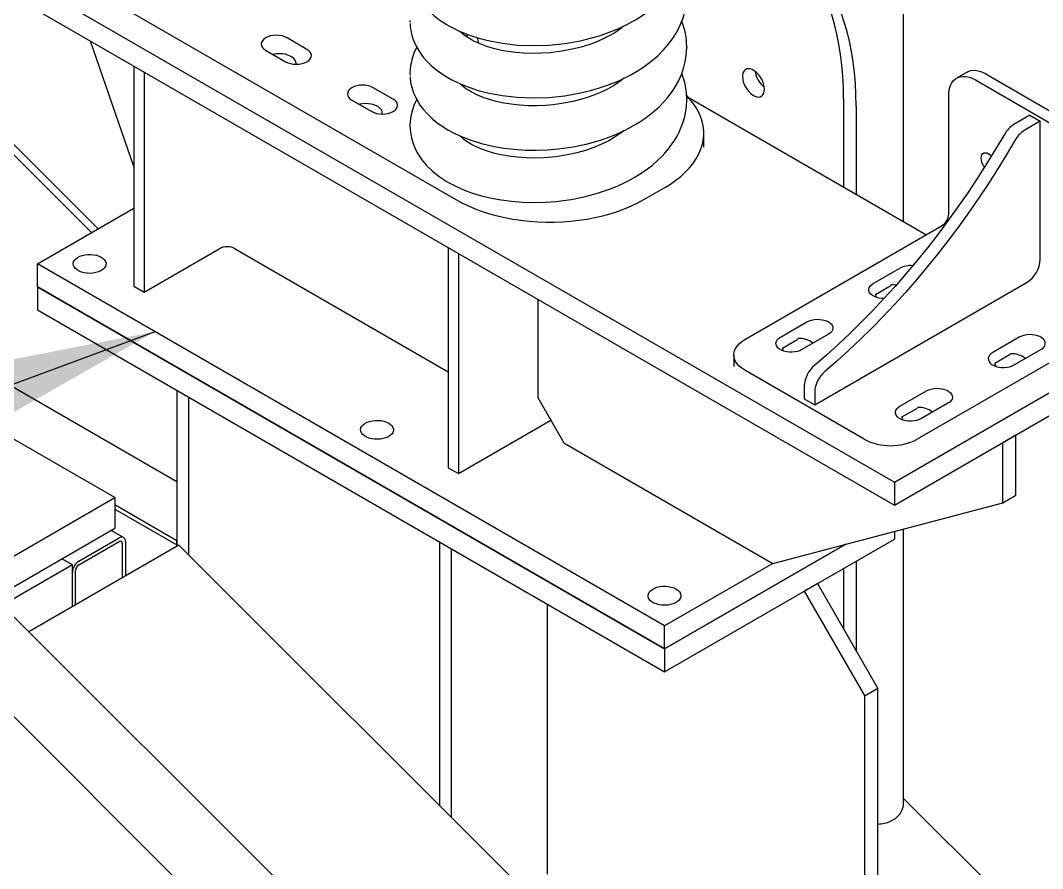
# Model space of a CAD drawing. Header units: millimetres. Extents: x 0 to 55611, y 0 to 32827.
# Drawn here: x 42250 to 42803, y 13059 to 13518 of the extents above; entities that cross this region are included whole.
import ezdxf

# ---------------------------------------------------------------- set-up
doc = ezdxf.new("R2010")
doc.units = ezdxf.units.MM
doc.header["$LTSCALE"] = 10
doc.linetypes.add('SLD-Continua', pattern=[0])
doc.layers.add('EQUIPO', color=30, linetype='SLD-Continua')
doc.layers.add('STRUC', color=5, linetype='SLD-Continua')
doc.styles.add('1', font='romans.shx', dxfattribs={"height": 125})
doc.dimstyles.new('50', dxfattribs={"dimscale": 0, "dimtxt": 125, "dimasz": 125, "dimexe": 125, "dimexo": 125, "dimgap": 50, "dimtad": 1, "dimdec": 0, "dimlfac": 49.861111, "dimzin": 1, "dimtxsty": '1', "dimcen": 2.5, "dimclrd": 1, "dimclre": 1, "dimadec": 0, "dimazin": 0, "dimtfac": 1, "dimtdec": 0, "dimtmove": 0, "dimatfit": 3, "dimfxl": 1, "dimtzin": 1, "dimarcsym": 0})

msp = doc.modelspace()

# ---------------------------------------------------------------- linework, layer by layer
at = {"color": 7, "linetype": 'SLD-Continua', "lineweight": 25}
for p, q in [((42213.79, 13562.33), (42722.91, 13268.42)), ((42213.79, 13549.88), (42722.91, 13255.97)), ((42287.6, 13507.28), (42311.31, 13438.82)), ((42311.31, 13493.59), (42311.31, 13374.42)), ((42316.77, 13490.44), (42316.77, 13371.27)), ((42740.02, 13402.23), (42611.86, 13476.21)), ((42259.05, 13386.58), (42311.31, 13416.75)), ((42316.77, 13371.27), (42357.43, 13394.74)), ((42366.05, 13394.74), (42481.43, 13328.13)), ((42481.43, 13395.38), (42481.43, 13276.21)), ((42486.89, 13392.23), (42486.89, 13273.06)), ((42598.46, 13190.64), (42259.05, 13386.58)), ((42259.05, 13374.13), (42259.05, 13386.58)), ((42598.46, 13178.2), (42259.05, 13374.13)), ((42311.31, 13374.42), (42316.77, 13371.27)), ((42529.92, 13367.38), (42529.92, 13314.23)), ((42722.91, 13268.42), (42847.36, 13340.26)), ((42722.91, 13255.97), (42847.36, 13327.82)), ((42529.92, 13314.23), (42544.07, 13289.74)), ((42486.89, 13273.06), (42536.99, 13301.98)), ((42544.07, 13289.74), (42657.09, 13224.49)), ((42781.54, 13289.82), (42788.73, 13293.97)), ((42781.54, 13257.16), (42781.54, 13289.82)), ((42788.73, 13261.31), (42788.73, 13293.97)), ((42481.43, 13276.21), (42486.89, 13273.06)), ((42722.91, 13268.42), (42722.91, 13255.97)), ((42657.09, 13224.49), (42781.54, 13257.16)), ((42781.54, 13257.16), (42788.73, 13261.31)), ((42696.63, 13234.87), (42598.46, 13178.2)), ((42657.09, 13224.49), (42598.46, 13190.64)), ((42598.46, 13178.2), (42598.46, 13190.64))]:
    msp.add_line(p, q, dxfattribs=at)
at = {"color": 7, "linetype": 'SLD-Continua', "lineweight": 25, "flags": 128}
for points in [[(42398.99, 13494.59), (42399.03, 13495.02), (42398.93, 13495.94), (42398.54, 13496.83), (42397.88, 13497.67), (42396.97, 13498.42), (42395.84, 13499.07), (42394.53, 13499.6), (42393.08, 13499.98), (42391.54, 13500.2), (42389.95, 13500.27), (42388.36, 13500.16), (42386.84, 13499.9), (42386.63, 13499.85)], [(42445.65, 13467.65), (42445.7, 13468.08), (42445.6, 13469), (42445.21, 13469.89), (42444.55, 13470.73), (42443.64, 13471.48), (42442.51, 13472.13), (42441.2, 13472.66), (42439.75, 13473.04), (42438.21, 13473.26), (42436.62, 13473.32), (42435.03, 13473.22), (42433.51, 13472.96), (42433.29, 13472.91)], [(42293.62, 13390.21), (42294.64, 13389.5), (42295.42, 13388.7), (42295.95, 13387.83), (42296.2, 13386.92), (42296.16, 13386), (42295.84, 13385.1), (42295.25, 13384.25), (42294.4, 13383.47), (42293.33, 13382.79), (42292.06, 13382.23), (42290.64, 13381.82), (42289.11, 13381.55), (42287.53, 13381.45), (42285.94, 13381.51), (42284.39, 13381.73), (42282.94, 13382.11), (42281.63, 13382.64), (42280.51, 13383.29), (42279.6, 13384.05), (42278.94, 13384.88), (42278.55, 13385.78), (42278.44, 13386.69), (42278.62, 13387.61), (42279.08, 13388.49), (42279.8, 13389.31), (42280.77, 13390.04), (42281.94, 13390.66), (42283.29, 13391.15), (42284.77, 13391.49), (42286.33, 13391.68), (42287.93, 13391.7), (42289.5, 13391.55), (42291.01, 13391.25), (42292.39, 13390.8), (42293.62, 13390.21)], [(42449.18, 13300.4), (42450.2, 13299.7), (42450.99, 13298.9), (42451.51, 13298.03), (42451.76, 13297.12), (42451.73, 13296.2), (42451.41, 13295.3), (42450.81, 13294.44), (42449.97, 13293.66), (42448.89, 13292.99), (42447.62, 13292.43), (42446.2, 13292.01), (42444.68, 13291.75), (42443.09, 13291.64), (42441.5, 13291.7), (42439.96, 13291.93), (42438.51, 13292.31), (42437.2, 13292.83), (42436.07, 13293.48), (42435.16, 13294.24), (42434.5, 13295.08), (42434.11, 13295.97), (42434.01, 13296.89), (42434.18, 13297.8), (42434.64, 13298.68), (42435.37, 13299.5), (42436.33, 13300.24), (42437.51, 13300.86), (42438.86, 13301.35), (42440.34, 13301.69), (42441.9, 13301.87), (42443.49, 13301.89), (42445.07, 13301.75), (42446.57, 13301.45), (42447.96, 13300.99), (42449.18, 13300.4)], [(42604.74, 13210.6), (42605.76, 13209.89), (42606.55, 13209.09), (42607.08, 13208.22), (42607.33, 13207.31), (42607.29, 13206.39), (42606.97, 13205.49), (42606.38, 13204.64), (42605.53, 13203.86), (42604.45, 13203.18), (42603.19, 13202.62), (42601.77, 13202.21), (42600.24, 13201.94), (42598.66, 13201.84), (42597.07, 13201.9), (42595.52, 13202.12), (42594.07, 13202.5), (42592.76, 13203.03), (42591.63, 13203.68), (42590.73, 13204.44), (42590.07, 13205.27), (42589.68, 13206.17), (42589.57, 13207.08), (42589.75, 13208), (42590.21, 13208.88), (42590.93, 13209.7), (42591.9, 13210.43), (42593.07, 13211.05), (42594.42, 13211.54), (42595.9, 13211.88), (42597.46, 13212.07), (42599.06, 13212.09), (42600.63, 13211.95), (42602.13, 13211.64), (42603.52, 13211.19), (42604.74, 13210.6)]]:
    msp.add_lwpolyline(points, dxfattribs=at)
at = {"color": 7, "linetype": 'SLD-Continua', "lineweight": 25}
for centre, radius, start, end in [((42361.74, 13386.42), 9.37, 62.6097, 117.3903), ((42721.54, 13360.03), 15.19, 81.296, 92.035), ((42715.84, 13370.1), 3.19, 174.7421, 210.7754), ((42671.53, 13334.27), 11.93, 51.6884, 93.9553), ((42665.55, 13341.07), 3.19, 174.7421, 210.7756), ((42786.48, 13325.98), 11.93, 51.6884, 93.9553), ((42780.5, 13332.78), 3.19, 174.7421, 210.7762), ((42736.19, 13296.95), 11.93, 51.6884, 93.9553), ((42730.21, 13303.75), 3.19, 174.7421, 210.7758)]:
    msp.add_arc(centre, radius, start, end, dxfattribs=at)
at = {"layer": 'EQUIPO', "linetype": 'SLD-Continua', "lineweight": 25}
for p, q in [((42727.9, 13409.23), (42727.9, 14534.47)), ((42291.97, 13405.58), (41957.25, 13739.49)), ((42288.38, 13403.51), (41953.66, 13737.42)), ((42300, 13528.47), (42485.54, 13421.35)), ((42460.68, 13517.91), (42460.71, 13517.34)), ((42460.73, 13517.89), (42460.75, 13518.31)), ((42488.49, 13512.07), (42488.39, 13511.76)), ((42404.93, 13502.67), (42394.18, 13508.87)), ((42382.59, 13502.18), (42393.34, 13495.97)), ((42610.47, 13504.17), (42610.49, 13503.72)), ((42460.68, 13489.6), (42460.74, 13488.47)), ((42460.75, 13489.57), (42460.76, 13489.99)), ((42762.25, 13490.38), (42756.59, 13487.11)), ((42772.4, 13489.37), (42837.06, 13452.05)), ((42766.75, 13486.11), (42831.41, 13448.78)), ((42451.6, 13475.73), (42440.85, 13481.93)), ((42752.38, 13413.52), (42752.38, 13477.81)), ((42429.26, 13475.24), (42440, 13469.03)), ((42610.49, 13476.07), (42610.54, 13475.5)), ((42695.41, 13475.89), (42695.41, 13427.98)), ((42702.2, 13471.97), (42702.2, 13424.06)), ((42796.25, 13467), (42787.56, 13461.99)), ((42796.25, 13467), (42801.91, 13463.74)), ((42460.68, 13461.31), (42460.79, 13459.28)), ((42460.75, 13461.29), (42460.75, 13461.66)), ((42801.91, 13463.74), (42793.22, 13458.72)), ((42801.91, 13389.07), (42801.91, 13463.74)), ((42619.77, 13449.78), (42619.77, 13457.28)), ((42587.37, 13421.35), (42598.68, 13427.89)), ((42641.92, 13345.6), (42748.79, 13407.29)), ((42711.51, 13375.92), (42725.88, 13384.22)), ((42679.77, 13310.27), (42794.72, 13376.63)), ((42712.66, 13370.06), (42721, 13374.87)), ((42661.22, 13346.89), (42675.59, 13355.19)), ((42842.18, 13353.38), (42735.31, 13291.68)), ((42662.37, 13341.02), (42670.71, 13345.84)), ((42687.27, 13348.45), (42672.9, 13340.15)), ((42790.54, 13346.89), (42776.17, 13338.6)), ((42787.84, 13331.86), (42802.21, 13340.15)), ((42635.96, 13337.3), (42635.96, 13331.11)), ((42785.66, 13337.54), (42777.32, 13332.73)), ((42706.57, 13291.68), (42641.92, 13329.01)), ((42674.12, 13320.34), (42674.12, 13313.54)), ((42725.88, 13309.57), (42740.25, 13317.86)), ((42674.12, 13313.54), (42679.77, 13310.27)), ((42679.77, 13317.08), (42679.77, 13310.27)), ((42727.03, 13303.7), (42735.37, 13308.51)), ((42751.92, 13311.12), (42737.56, 13302.83)), ((42727.9, 13094.51), (42727.9, 13243.08)), ((42702.2, 13225.64), (42702.2, 13177.25)), ((42695.41, 13221.72), (42695.41, 13189.01)), ((42727.9, 13097.29), (42882.12, 12943.45)), ((42720.87, 13084.93), (42723.46, 13086.48))]:
    msp.add_line(p, q, dxfattribs=at)
at = {"layer": 'EQUIPO', "linetype": 'SLD-Continua', "lineweight": 25, "flags": 128}
for points in [[(42702.2, 13471.97), (42702.1, 13478.15), (42701.8, 13484.21), (42701.3, 13490.13), (42700.6, 13495.91), (42699.7, 13501.54), (42698.6, 13507.02), (42697.31, 13512.33), (42695.82, 13517.47), (42694.14, 13522.43), (42692.28, 13527.21), (42690.22, 13531.79), (42687.98, 13536.18), (42685.56, 13540.36), (42682.96, 13544.33), (42680.19, 13548.08), (42677.25, 13551.61), (42674.14, 13554.92), (42670.87, 13558), (42667.44, 13560.84), (42663.86, 13563.44), (42660.13, 13565.8), (42656.26, 13567.92), (42652.25, 13569.79), (42648.11, 13571.4), (42643.84, 13572.77), (42639.45, 13573.87), (42635.14, 13574.7)], [(42695.41, 13475.89), (42695.31, 13482.07), (42695.01, 13488.13), (42694.51, 13494.05), (42693.81, 13499.83), (42692.91, 13505.46), (42691.81, 13510.94), (42690.52, 13516.25), (42689.03, 13521.39), (42687.36, 13526.35), (42685.49, 13531.13), (42683.43, 13535.71), (42681.19, 13540.09), (42678.77, 13544.27), (42676.17, 13548.24), (42673.4, 13552), (42670.46, 13555.53), (42667.35, 13558.84), (42664.08, 13561.92), (42660.65, 13564.76), (42657.07, 13567.36), (42656.16, 13567.97)], [(42460.71, 13545.69), (42460.9, 13542.69), (42461.46, 13539.62), (42462.22, 13536.98), (42463.08, 13534.75), (42464.32, 13532.18), (42465.91, 13529.54), (42468.03, 13526.67), (42469.92, 13524.51), (42471.77, 13522.67), (42473.58, 13521.05), (42475.51, 13519.51), (42477.48, 13518.09), (42479.18, 13516.96), (42480.52, 13516.13), (42481.8, 13515.38), (42483.92, 13514.23), (42486.55, 13512.95), (42489.74, 13511.56), (42493.54, 13510.12), (42498.01, 13508.7), (42502.97, 13507.42), (42510.78, 13505.94), (42518.93, 13505.02), (42527.33, 13504.69), (42535.89, 13504.96), (42544.48, 13505.84), (42553.01, 13507.34), (42558.46, 13508.65), (42563.35, 13510.07), (42567.67, 13511.54), (42570.94, 13512.8), (42573.83, 13514.03), (42576.34, 13515.2), (42578.51, 13516.28), (42580.47, 13517.32), (42582.87, 13518.69), (42585.74, 13520.47), (42588.25, 13522.19), (42590.46, 13523.83), (42592.19, 13525.22), (42593.5, 13526.33), (42594.96, 13527.65), (42596.74, 13529.37), (42598.79, 13531.55), (42600.73, 13533.85), (42602.42, 13536.09), (42604.52, 13539.32), (42606.21, 13542.4), (42607.56, 13545.39), (42607.96, 13546.42), (42608.31, 13547.38), (42608.64, 13548.36), (42609.06, 13549.77), (42609.54, 13551.66), (42610.02, 13554.06), (42610.38, 13556.97), (42610.42, 13557.86)], [(42460.75, 13516.67), (42460.85, 13514.85), (42461.31, 13512), (42461.98, 13509.4), (42462.79, 13507.14), (42464.05, 13504.39), (42465.84, 13501.34), (42467.92, 13498.5), (42469.91, 13496.22), (42472.14, 13494.02), (42474.41, 13492.07), (42476.48, 13490.49), (42478.28, 13489.24), (42479.77, 13488.29), (42481.24, 13487.4), (42483.39, 13486.21), (42486.06, 13484.87), (42489.3, 13483.44), (42493.16, 13481.96), (42497.7, 13480.49), (42502.69, 13479.18), (42510.54, 13477.67), (42518.75, 13476.73), (42527.21, 13476.39), (42535.83, 13476.65), (42544.48, 13477.54), (42553.07, 13479.05), (42558.49, 13480.35), (42563.34, 13481.76), (42567.64, 13483.23), (42570.9, 13484.48), (42573.78, 13485.71), (42576.3, 13486.87), (42578.47, 13487.95), (42580.64, 13489.11), (42583.39, 13490.7), (42586.69, 13492.8), (42591.13, 13496.05), (42594.85, 13499.24), (42597.95, 13502.32), (42600.55, 13505.32), (42602.86, 13508.42), (42604.74, 13511.39), (42606.4, 13514.48), (42607.77, 13517.63), (42608.36, 13519.21), (42608.87, 13520.81), (42609.4, 13522.77), (42609.94, 13525.29), (42610.36, 13528.38), (42610.54, 13532.06), (42610.54, 13532.06)], [(42576.54, 13515.3), (42574.79, 13513.87), (42571.56, 13511.69), (42568.18, 13509.74), (42564.6, 13507.98), (42561.01, 13506.46), (42557.47, 13505.17), (42553.42, 13503.92), (42548.58, 13502.7), (42542.94, 13501.63), (42536.54, 13500.83), (42531.87, 13500.52), (42526.94, 13500.44), (42522.13, 13500.6), (42517.75, 13500.98), (42513.81, 13501.5), (42510.31, 13502.13), (42505.86, 13503.19), (42502.3, 13504.26), (42499.53, 13505.27), (42497.09, 13506.3), (42495.6, 13507.01), (42494.03, 13507.84), (42492.31, 13508.85), (42490.57, 13510.03), (42489.04, 13511.24), (42487.76, 13512.42)], [(42491.63, 13509.23), (42491.61, 13510.54), (42491.63, 13510.83)], [(42573.43, 13513.86), (42573.63, 13513.12), (42573.65, 13513.05)], [(42394.18, 13508.87), (42392.94, 13509.46), (42391.52, 13509.9), (42389.99, 13510.17), (42388.39, 13510.26), (42386.79, 13510.17), (42385.25, 13509.9), (42383.83, 13509.46), (42382.59, 13508.87), (42381.57, 13508.16), (42380.81, 13507.34), (42380.34, 13506.45), (42380.19, 13505.53), (42380.34, 13504.6), (42380.81, 13503.71), (42381.57, 13502.9), (42382.59, 13502.18)], [(42393.34, 13495.97), (42394.58, 13495.39), (42396, 13494.95), (42397.53, 13494.68), (42399.13, 13494.59), (42400.73, 13494.68), (42402.27, 13494.95), (42403.69, 13495.39), (42404.93, 13495.97), (42405.95, 13496.69), (42406.71, 13497.51), (42407.18, 13498.4), (42407.33, 13499.32), (42407.18, 13500.24), (42406.71, 13501.13), (42405.95, 13501.95), (42404.93, 13502.67)], [(42460.77, 13487.84), (42460.85, 13486.49), (42461.24, 13484.01), (42461.68, 13482.14), (42462.05, 13480.88), (42462.7, 13479.07), (42463.81, 13476.56), (42465.09, 13474.22), (42466.31, 13472.35), (42467.83, 13470.3), (42469.75, 13468.09), (42471.58, 13466.24), (42473.11, 13464.85), (42474.61, 13463.61), (42476.21, 13462.38), (42477.91, 13461.19), (42479.71, 13460.02), (42481.61, 13458.89), (42483.61, 13457.79), (42488.03, 13455.68), (42493.25, 13453.62), (42499.34, 13451.72), (42506.36, 13450.09), (42511.56, 13449.22), (42517.18, 13448.57), (42523.19, 13448.18), (42529.24, 13448.1), (42535.16, 13448.31), (42540.89, 13448.79), (42549.1, 13449.97), (42556.76, 13451.6), (42563.82, 13453.61), (42570.25, 13455.92), (42574.11, 13457.55), (42577.49, 13459.15), (42580.43, 13460.69), (42582.96, 13462.14), (42585.2, 13463.52), (42587.76, 13465.24), (42590.18, 13467.01), (42592.82, 13469.14), (42595.6, 13471.65), (42598.31, 13474.41), (42599.98, 13476.32), (42601.25, 13477.9), (42602.3, 13479.32), (42603.56, 13481.17), (42604.86, 13483.28), (42606.04, 13485.45), (42606.94, 13487.35), (42607.63, 13488.97), (42608.27, 13490.67), (42609.04, 13493.11), (42609.74, 13495.99), (42610.3, 13499.53), (42610.54, 13503.76), (42610.54, 13503.76)], [(42652.23, 13478.97), (42652.51, 13480.03), (42652.58, 13481.25), (42652.46, 13482.57), (42652.14, 13483.97), (42651.63, 13485.39), (42650.95, 13486.77), (42650.13, 13488.08), (42649.18, 13489.27), (42648.15, 13490.3), (42647.07, 13491.13), (42645.98, 13491.73), (42644.9, 13492.1), (42643.89, 13492.2), (42642.97, 13492.04), (42642.18, 13491.63), (42641.53, 13490.98), (42641.06, 13490.1), (42640.79, 13489.04), (42640.71, 13487.82), (42640.83, 13486.49), (42641.15, 13485.1), (42641.66, 13483.68), (42642.34, 13482.3), (42643.16, 13480.99), (42644.11, 13479.8), (42645.14, 13478.77), (42646.22, 13477.94), (42647.32, 13477.33), (42648.39, 13476.97), (42649.4, 13476.87), (42650.32, 13477.02), (42651.12, 13477.44), (42651.76, 13478.09), (42652.23, 13478.97)], [(42762.25, 13490.38), (42762.88, 13490.7), (42764.24, 13491.15), (42765.73, 13491.33), (42767.31, 13491.24), (42768.97, 13490.88), (42770.67, 13490.25), (42772.4, 13489.37)], [(42440.85, 13481.93), (42439.61, 13482.52), (42438.19, 13482.96), (42436.65, 13483.23), (42435.05, 13483.32), (42433.46, 13483.23), (42431.92, 13482.96), (42430.5, 13482.52), (42429.26, 13481.93), (42428.24, 13481.21), (42427.48, 13480.4), (42427.01, 13479.51), (42426.85, 13478.58), (42427.01, 13477.66), (42427.48, 13476.77), (42428.24, 13475.95), (42429.26, 13475.24)], [(42576.53, 13486.99), (42575.07, 13485.78), (42571.43, 13483.31), (42567.67, 13481.17), (42563.92, 13479.37), (42560.24, 13477.86), (42556.6, 13476.58), (42553.02, 13475.5), (42548.87, 13474.46), (42543.95, 13473.49), (42538.25, 13472.7), (42534.05, 13472.33), (42529.56, 13472.15), (42524.8, 13472.18), (42519.97, 13472.46), (42515.54, 13472.94), (42511.58, 13473.58), (42507.42, 13474.48), (42503.88, 13475.45), (42500.94, 13476.43), (42498.53, 13477.37), (42496.56, 13478.24), (42495.22, 13478.9), (42493.92, 13479.59), (42492.67, 13480.32), (42491.56, 13481.03), (42490.6, 13481.7), (42489.56, 13482.5), (42488.36, 13483.54), (42487.79, 13484.1)], [(42752.38, 13477.81), (42752.48, 13479.75), (42752.8, 13481.54), (42753.31, 13483.15), (42754.03, 13484.57), (42754.92, 13485.77), (42755.99, 13486.73), (42757.22, 13487.43), (42758.59, 13487.88), (42760.07, 13488.06), (42761.65, 13487.97), (42763.31, 13487.61), (42765.02, 13486.99), (42766.75, 13486.11)], [(42598.68, 13427.89), (42601.78, 13429.79), (42604.66, 13431.8), (42607.32, 13433.91), (42609.74, 13436.12), (42611.92, 13438.41), (42613.85, 13440.77), (42615.51, 13443.2), (42616.91, 13445.68), (42618.03, 13448.21), (42618.88, 13450.77), (42619.45, 13453.36), (42619.73, 13455.97), (42619.73, 13458.58), (42619.45, 13461.19), (42618.88, 13463.78), (42618.03, 13466.34), (42616.91, 13468.87), (42615.51, 13471.36), (42613.85, 13473.78), (42611.92, 13476.15), (42610.55, 13477.62)], [(42440, 13469.03), (42441.25, 13468.44), (42442.66, 13468.01), (42444.2, 13467.74), (42445.8, 13467.65), (42447.4, 13467.74), (42448.94, 13468.01), (42450.36, 13468.44), (42451.6, 13469.03), (42452.62, 13469.75), (42453.38, 13470.57), (42453.85, 13471.46), (42454, 13472.38), (42453.85, 13473.3), (42453.38, 13474.19), (42452.62, 13475.01), (42451.6, 13475.73)], [(42490.64, 13426.29), (42494.6, 13424.85), (42499.41, 13423.4), (42504.9, 13422.08), (42510.02, 13421.15), (42515.62, 13420.42), (42521.7, 13419.94), (42527.84, 13419.78), (42533.83, 13419.93), (42539.65, 13420.36), (42547.96, 13421.47), (42555.7, 13423.04), (42562.81, 13424.99), (42569.28, 13427.24), (42573.16, 13428.83), (42576.57, 13430.4), (42579.54, 13431.91), (42582.08, 13433.32), (42584.34, 13434.67), (42586.9, 13436.34), (42589.34, 13438.07), (42591.92, 13440.08), (42594.58, 13442.39), (42597.2, 13444.93), (42598.59, 13446.42), (42599.76, 13447.76), (42600.75, 13448.97), (42601.58, 13450.04), (42602.54, 13451.36), (42603.85, 13453.31), (42605.26, 13455.69), (42606.38, 13457.84), (42607.2, 13459.62), (42607.93, 13461.42), (42608.63, 13463.42), (42609.27, 13465.65), (42609.88, 13468.37), (42610.35, 13471.64), (42610.54, 13475.45)], [(42576.6, 13458.73), (42575.11, 13457.51), (42571.87, 13455.28), (42568.29, 13453.2), (42564.4, 13451.28), (42560.21, 13449.54), (42555.75, 13448), (42551.04, 13446.67), (42545.79, 13445.52), (42539.84, 13444.58), (42533.26, 13443.99), (42528.57, 13443.83), (42523.7, 13443.92), (42518.74, 13444.27), (42514.18, 13444.84), (42510.13, 13445.56), (42506.58, 13446.39), (42502.16, 13447.7), (42498.72, 13448.99), (42496.14, 13450.14), (42494.01, 13451.24), (42492.5, 13452.12), (42491.16, 13453), (42489.86, 13453.96), (42488.53, 13455.07), (42487.84, 13455.76)], [(42782.5, 13456.66), (42777.74, 13448.62), (42772.83, 13440.67), (42767.8, 13432.81), (42762.63, 13425.07), (42757.34, 13417.43), (42751.93, 13409.92), (42746.41, 13402.54), (42740.77, 13395.29), (42735.04, 13388.18), (42729.2, 13381.22), (42723.28, 13374.41), (42717.26, 13367.77), (42711.17, 13361.29), (42704.99, 13354.99), (42698.75, 13348.87), (42692.45, 13342.93), (42686.09, 13337.18), (42679.67, 13331.63)], [(42788.16, 13453.4), (42783.39, 13445.35), (42778.49, 13437.4), (42773.45, 13429.55), (42768.29, 13421.8), (42763, 13414.17), (42757.59, 13406.65), (42752.06, 13399.27), (42746.43, 13392.02), (42740.69, 13384.91), (42734.86, 13377.95), (42728.93, 13371.15), (42722.92, 13364.5), (42716.82, 13358.03), (42710.65, 13351.72), (42704.41, 13345.6), (42698.11, 13339.66), (42691.74, 13333.92), (42685.33, 13328.36)], [(42771.71, 13438.89), (42771.41, 13439.32), (42770.77, 13440.43), (42770.29, 13441.59), (42769.99, 13442.75), (42769.89, 13443.85), (42769.99, 13444.83), (42770.29, 13445.65), (42770.77, 13446.25), (42771.41, 13446.62), (42772.18, 13446.74), (42773.03, 13446.59), (42773.93, 13446.19)], [(42773.93, 13446.19), (42774.83, 13445.55), (42775.49, 13444.93)], [(42468.87, 13440.82), (42469.48, 13440.08), (42472.74, 13436.87), (42476.55, 13433.84), (42480.8, 13431.06), (42485.49, 13428.54), (42490.31, 13426.42), (42490.76, 13426.25)], [(42485.54, 13421.35), (42488.84, 13419.57), (42492.32, 13417.9), (42495.98, 13416.37), (42499.8, 13414.97), (42503.77, 13413.71), (42507.86, 13412.6), (42512.06, 13411.64), (42516.37, 13410.83), (42520.75, 13410.18), (42525.19, 13409.69), (42529.68, 13409.36), (42534.19, 13409.2), (42538.72, 13409.2), (42543.23, 13409.36), (42547.72, 13409.69), (42552.16, 13410.18), (42556.54, 13410.83), (42560.84, 13411.64), (42565.05, 13412.6), (42569.14, 13413.71), (42573.1, 13414.97), (42576.92, 13416.37), (42580.58, 13417.9), (42584.07, 13419.57), (42587.37, 13421.35)], [(42717.28, 13367.79), (42716.21, 13367.84), (42714.73, 13368.04), (42713.33, 13368.39), (42712.08, 13368.89), (42711, 13369.51), (42710.14, 13370.24), (42709.52, 13371.04), (42709.17, 13371.9), (42709.1, 13372.78), (42709.31, 13373.65), (42709.8, 13374.48), (42710.54, 13375.25), (42711.51, 13375.92)], [(42675.59, 13355.19), (42676.76, 13355.75), (42678.09, 13356.18), (42679.54, 13356.46), (42681.05, 13356.58), (42682.57, 13356.54), (42684.05, 13356.34), (42685.45, 13355.98), (42686.7, 13355.48), (42687.78, 13354.86), (42688.64, 13354.14), (42689.26, 13353.33), (42689.6, 13352.48), (42689.67, 13351.6), (42689.46, 13350.73), (42688.98, 13349.89), (42688.24, 13349.13), (42687.27, 13348.45)], [(42641.92, 13329.01), (42640.29, 13330.07), (42638.89, 13331.23), (42637.75, 13332.49), (42636.88, 13333.81), (42636.3, 13335.19), (42636, 13336.59), (42636, 13338.01), (42636.3, 13339.42), (42636.88, 13340.79), (42637.75, 13342.12), (42638.89, 13343.37), (42640.29, 13344.54), (42641.92, 13345.6)], [(42672.9, 13340.15), (42671.73, 13339.59), (42670.39, 13339.16), (42668.95, 13338.88), (42667.44, 13338.76), (42665.92, 13338.8), (42664.44, 13339.01), (42663.04, 13339.36), (42661.79, 13339.86), (42660.71, 13340.48), (42659.85, 13341.2), (42659.23, 13342.01), (42658.88, 13342.87), (42658.81, 13343.74), (42659.02, 13344.61), (42659.51, 13345.45), (42660.25, 13346.22), (42661.22, 13346.89)], [(42802.21, 13340.15), (42803.19, 13340.83), (42803.93, 13341.6), (42804.41, 13342.43), (42804.62, 13343.3), (42804.55, 13344.18), (42804.2, 13345.04), (42803.59, 13345.84), (42802.73, 13346.57), (42801.65, 13347.19), (42800.39, 13347.69), (42799, 13348.04), (42797.52, 13348.24), (42795.99, 13348.28), (42794.49, 13348.16), (42793.04, 13347.88), (42791.71, 13347.46), (42790.54, 13346.89)], [(42776.17, 13338.6), (42775.2, 13337.92), (42774.46, 13337.15), (42773.97, 13336.32), (42773.76, 13335.45), (42773.83, 13334.57), (42774.18, 13333.71), (42774.8, 13332.91), (42775.66, 13332.18), (42776.73, 13331.56), (42777.99, 13331.07), (42779.38, 13330.71), (42780.87, 13330.51), (42782.39, 13330.47), (42783.9, 13330.59), (42785.34, 13330.87), (42786.67, 13331.3), (42787.84, 13331.86)], [(42740.25, 13317.86), (42741.42, 13318.42), (42742.75, 13318.85), (42744.2, 13319.13), (42745.71, 13319.25), (42747.23, 13319.21), (42748.71, 13319.01), (42750.1, 13318.66), (42751.36, 13318.16), (42752.44, 13317.54), (42753.3, 13316.81), (42753.91, 13316.01), (42754.26, 13315.15), (42754.33, 13314.27), (42754.12, 13313.4), (42753.64, 13312.57), (42752.9, 13311.8), (42751.92, 13311.12)], [(42737.56, 13302.83), (42736.38, 13302.27), (42735.05, 13301.84), (42733.61, 13301.56), (42732.1, 13301.44), (42730.58, 13301.48), (42729.09, 13301.68), (42727.7, 13302.03), (42726.44, 13302.53), (42725.37, 13303.15), (42724.51, 13303.88), (42723.89, 13304.68), (42723.54, 13305.54), (42723.47, 13306.42), (42723.68, 13307.29), (42724.17, 13308.12), (42724.91, 13308.89), (42725.88, 13309.57)]]:
    msp.add_lwpolyline(points, dxfattribs=at)
at = {"layer": 'EQUIPO', "linetype": 'SLD-Continua', "lineweight": 25}
for centre, radius, start, end in [((42572.97, 13504.04), 37.55, 0.211, 21.6439), ((42510.65, 13510.11), 13.45, 185.1458, 198.2785), ((42489.56, 13489.65), 28.85, 150.6701, 179.3212), ((42572.18, 13475.66), 38.32, 0.6084, 21.3532), ((42660.84, 13492.73), 13.41, 188.3477, 231.6469), ((42489.75, 13461.3), 29.05, 150.7666, 179.2777), ((42795.31, 13449.57), 14.64, 121.9419, 151.0051), ((42491.66, 13461.77), 30.98, 184.9858, 222.2079), ((42800.96, 13446.3), 14.64, 121.9419, 151.0051), ((42744.58, 13413.87), 7.81, 302.6055, 357.3945), ((42786.37, 13389.74), 15.55, 302.4764, 357.5236), ((42731.65, 13373.13), 12.5, 84.3547, 117.4718), ((42690.02, 13319.53), 15.92, 130.5322, 177.067), ((42695.67, 13316.26), 15.92, 130.5322, 177.067), ((42720.94, 13319.31), 31.14, 242.5243, 297.4757), ((42717.43, 13095.05), 10.48, 305.1018, 357.0195), ((42713.83, 13100.54), 17.13, 270.7617, 294.2661)]:
    msp.add_arc(centre, radius, start, end, dxfattribs=at)
at = {"layer": 'STRUC', "linetype": 'SLD-Continua', "lineweight": 25}
for p, q in [((43539.25, 11905.07), (41788.85, 13651.99)), ((41786.91, 13599.72), (43501.05, 11889)), ((41950.95, 13490.22), (42334.58, 13268.75)), ((42301.03, 13260.08), (42017.59, 13423.71)), ((42259.05, 13374.13), (42259.05, 13361.69)), ((42259.05, 13374.13), (42598.46, 13178.2)), ((42259.05, 13361.69), (42598.46, 13165.75)), ((42334.58, 13318.08), (42334.58, 13233.71)), ((42340.9, 13314.43), (42340.9, 13228.89)), ((42225.33, 13216.38), (42301.03, 13260.08)), ((42301.03, 13260.08), (42301.03, 13243.49)), ((42301.03, 13256.27), (42334.58, 13236.9)), ((42301.03, 13253.81), (42334.58, 13234.45)), ((42235.86, 13205.87), (42301.03, 13243.49)), ((42305.68, 13238.47), (42299.01, 13242.32)), ((42722.91, 13241.77), (42722.91, 13237.6)), ((42335.53, 13234.26), (42254.36, 13187.4)), ((42281.4, 13225.63), (42303.24, 13238.23)), ((42281.4, 13223.63), (42303.24, 13236.24)), ((42304.96, 13235.25), (42304.96, 13216.62)), ((42306.69, 13236.24), (42306.69, 13217.61)), ((42334.58, 13235.27), (42334.58, 13236.9)), ((42733.17, 12837.41), (42335.53, 13234.26)), ((42476.69, 13236.05), (42476.69, 13093.38)), ((42598.46, 13165.75), (42722.91, 13237.6)), ((42598.46, 13178.2), (42696.63, 13234.87)), ((42483.01, 13232.4), (42483.01, 13087.07)), ((42277.95, 13223.63), (42240.01, 13201.73)), ((42277.95, 13223.63), (42272.29, 13226.9)), ((42277.95, 13201.02), (42277.95, 13223.63)), ((42277.95, 13201.02), (42277.95, 13219.65)), ((42279.67, 13202.02), (42279.67, 13220.65)), ((42681.25, 13213.54), (42674.06, 13209.4)), ((42681.25, 13213.54), (42714.05, 13156.72)), ((42674.06, 13209.4), (42706.87, 13152.57)), ((42535.01, 13202.38), (42535.01, 13056.28)), ((42598.46, 13178.2), (42598.46, 13165.75)), ((42714.05, 13156.72), (42706.87, 13152.57)), ((42714.05, 12878.53), (42714.05, 13156.72)), ((42706.87, 12874.38), (42706.87, 13152.57))]:
    msp.add_line(p, q, dxfattribs=at)
for centre, radius, start, end in [((42304.58, 13236.58), 2.13, 350.786, 129.2033), ((42303.91, 13235.42), 1.06, 350.786, 129.2033), ((42285.44, 13219.31), 7.49, 122.6055, 177.3945), ((42283.42, 13220.48), 3.75, 122.6055, 177.3945)]:
    msp.add_arc(centre, radius, start, end, dxfattribs=at)

# ---------------------------------------------------------------- leaders
msp.add_leader([(42322.63, 13349.87), (40562.71, 12697.2)], dimstyle='50', override={"dimscale": 1, "dimlfac": 1})

doc.saveas('drawing.dxf')
